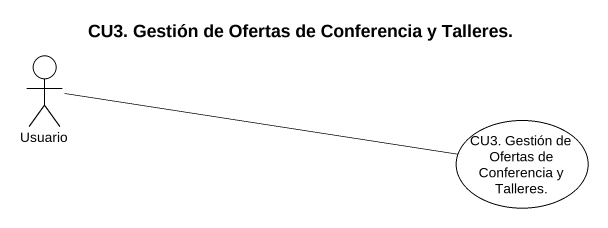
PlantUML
@startuml
title CU3. Gestión de Ofertas de Conferencia y Talleres.
actor Usuario
usecase "CU3. Gestión de Ofertas de Conferencia y Talleres." as CU3_Gestión_de_Ofertas_de
Usuario -right- CU3_Gestión_de_Ofertas_de
@enduml
